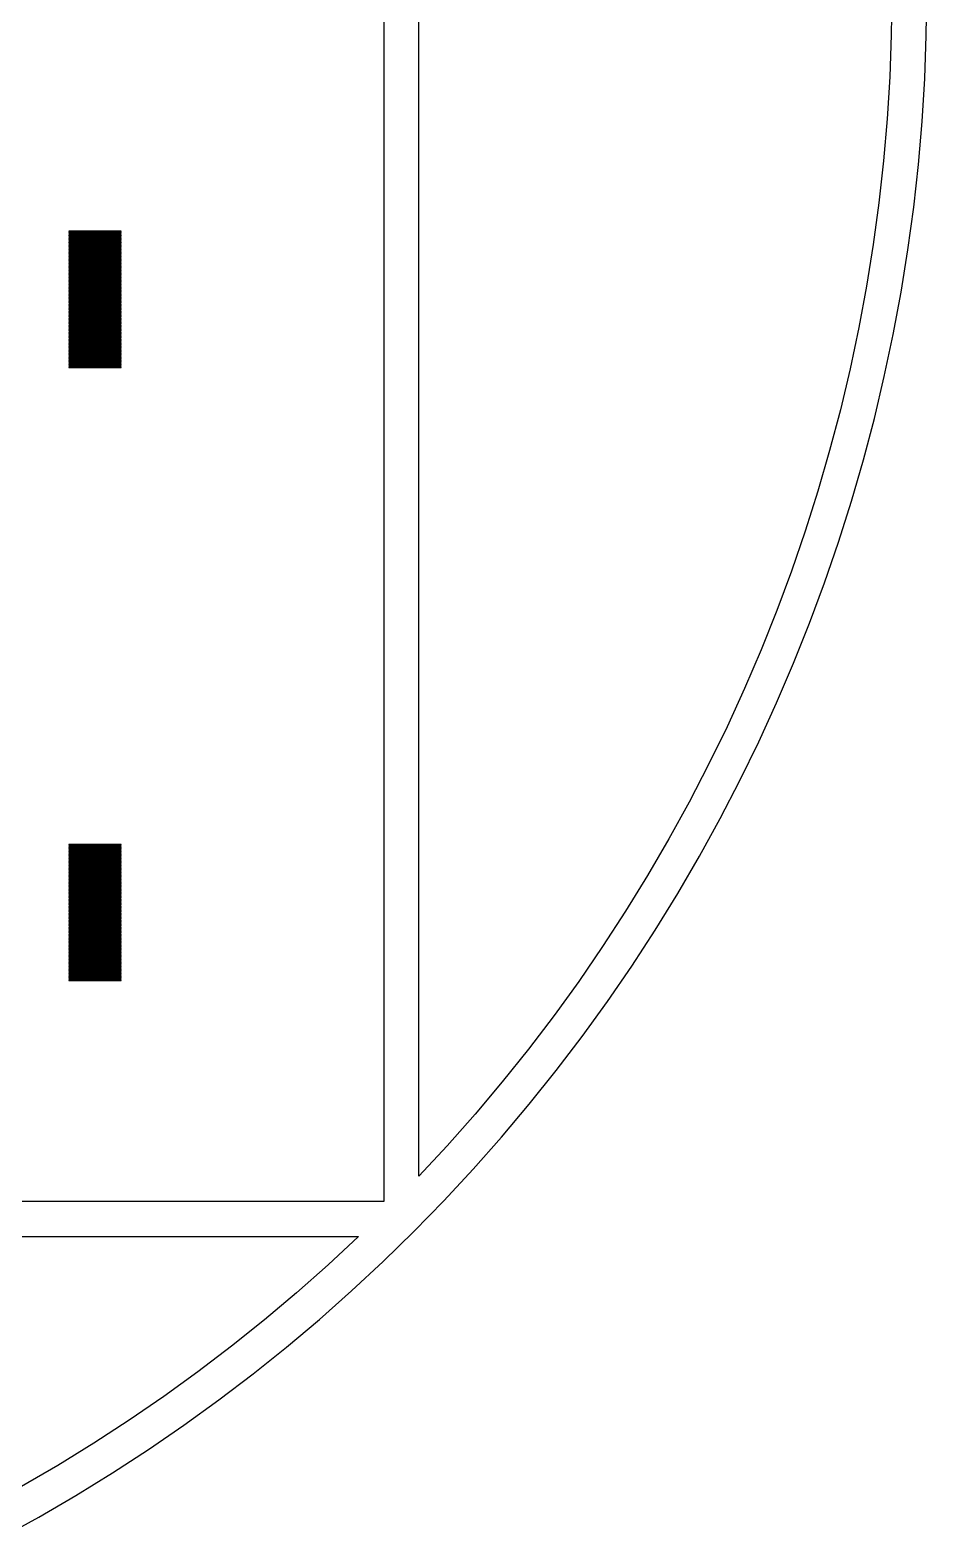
# Model space of a CAD drawing. Extents: x -18 to 82, y -18 to 82.
# Drawn here: x 56.65 to 82.25, y -11.85 to 31.18 of the extents above; entities that cross this region are included whole.
import ezdxf

# ---------------------------------------------------------------- set-up
doc = ezdxf.new("R2010")
doc.units = 0

msp = doc.modelspace()

# ---------------------------------------------------------------- linework, layer by layer
for p, q in [((66.75, 66.75), (66.75, -2.25)), ((67.75, -1.52467), (67.75, 66.0247)), ((81.25, 32.25), (81.2352, 31.0475)), ((82.2349, 31.0229), (82.25, 32.25)), ((81.2352, 31.0475), (81.191, 29.8457)), ((82.1898, 29.7966), (82.2349, 31.0229)), ((81.191, 29.8457), (81.1172, 28.6453)), ((82.1145, 28.5718), (82.1898, 29.7966)), ((81.1172, 28.6453), (81.0141, 27.4472)), ((82.0092, 27.3491), (82.1145, 28.5718)), ((81.0141, 27.4472), (80.8815, 26.2519)), ((81.874, 26.1295), (82.0092, 27.3491)), ((80.8815, 26.2519), (80.7197, 25.0602)), ((81.7088, 24.9135), (81.874, 26.1295)), ((59.25, 25.445), (57.75, 25.445)), ((57.75, 25.445), (57.75, 25.435)), ((57.75, 25.435), (59.25, 25.435)), ((59.25, 25.405), (57.75, 25.405)), ((57.75, 25.405), (57.75, 25.395)), ((57.75, 25.395), (59.25, 25.395)), ((59.25, 25.435), (59.25, 25.445)), ((59.25, 25.395), (59.25, 25.405)), ((59.25, 25.365), (57.75, 25.365)), ((57.75, 25.365), (57.75, 25.355)), ((57.75, 25.355), (59.25, 25.355)), ((59.25, 25.325), (57.75, 25.325)), ((57.75, 25.325), (57.75, 25.315)), ((57.75, 25.315), (59.25, 25.315)), ((59.25, 25.285), (57.75, 25.285)), ((57.75, 25.285), (57.75, 25.275)), ((57.75, 25.275), (59.25, 25.275)), ((59.25, 25.245), (57.75, 25.245)), ((57.75, 25.245), (57.75, 25.235)), ((57.75, 25.235), (59.25, 25.235)), ((59.25, 25.205), (57.75, 25.205)), ((57.75, 25.205), (57.75, 25.195)), ((57.75, 25.195), (59.25, 25.195)), ((59.25, 25.165), (57.75, 25.165)), ((57.75, 25.165), (57.75, 25.155)), ((57.75, 25.155), (59.25, 25.155)), ((59.25, 25.125), (57.75, 25.125)), ((57.75, 25.125), (57.75, 25.115)), ((57.75, 25.115), (59.25, 25.115)), ((59.25, 25.085), (57.75, 25.085)), ((57.75, 25.085), (57.75, 25.075)), ((57.75, 25.075), (59.25, 25.075)), ((59.25, 25.045), (57.75, 25.045)), ((57.75, 25.045), (57.75, 25.035)), ((57.75, 25.035), (59.25, 25.035)), ((59.25, 25.005), (57.75, 25.005)), ((57.75, 25.005), (57.75, 24.995)), ((57.75, 24.995), (59.25, 24.995)), ((59.25, 24.965), (57.75, 24.965)), ((57.75, 24.965), (57.75, 24.955)), ((59.25, 25.355), (59.25, 25.365)), ((59.25, 25.315), (59.25, 25.325)), ((59.25, 25.275), (59.25, 25.285)), ((59.25, 25.235), (59.25, 25.245)), ((59.25, 25.195), (59.25, 25.205)), ((59.25, 25.155), (59.25, 25.165)), ((59.25, 25.115), (59.25, 25.125)), ((59.25, 25.075), (59.25, 25.085)), ((59.25, 25.035), (59.25, 25.045)), ((59.25, 24.995), (59.25, 25.005)), ((59.25, 24.955), (59.25, 24.965)), ((80.7197, 25.0602), (80.5286, 23.8729)), ((57.75, 24.955), (59.25, 24.955)), ((59.25, 24.925), (57.75, 24.925)), ((57.75, 24.925), (57.75, 24.915)), ((57.75, 24.915), (59.25, 24.915)), ((59.25, 24.885), (57.75, 24.885)), ((57.75, 24.885), (57.75, 24.875)), ((57.75, 24.875), (59.25, 24.875)), ((59.25, 24.845), (57.75, 24.845)), ((57.75, 24.845), (57.75, 24.835)), ((57.75, 24.835), (59.25, 24.835)), ((59.25, 24.805), (57.75, 24.805)), ((57.75, 24.805), (57.75, 24.795)), ((57.75, 24.795), (59.25, 24.795)), ((59.25, 24.765), (57.75, 24.765)), ((57.75, 24.765), (57.75, 24.755)), ((57.75, 24.755), (59.25, 24.755)), ((59.25, 24.725), (57.75, 24.725)), ((57.75, 24.725), (57.75, 24.715)), ((57.75, 24.715), (59.25, 24.715)), ((59.25, 24.685), (57.75, 24.685)), ((57.75, 24.685), (57.75, 24.675)), ((57.75, 24.675), (59.25, 24.675)), ((59.25, 24.645), (57.75, 24.645)), ((57.75, 24.645), (57.75, 24.635)), ((57.75, 24.635), (59.25, 24.635)), ((59.25, 24.605), (57.75, 24.605)), ((57.75, 24.605), (57.75, 24.595)), ((57.75, 24.595), (59.25, 24.595)), ((59.25, 24.565), (57.75, 24.565)), ((57.75, 24.565), (57.75, 24.555)), ((57.75, 24.555), (59.25, 24.555)), ((59.25, 24.525), (57.75, 24.525)), ((57.75, 24.525), (57.75, 24.515)), ((59.25, 24.915), (59.25, 24.925)), ((59.25, 24.875), (59.25, 24.885)), ((59.25, 24.835), (59.25, 24.845)), ((59.25, 24.795), (59.25, 24.805)), ((59.25, 24.755), (59.25, 24.765)), ((59.25, 24.715), (59.25, 24.725)), ((59.25, 24.675), (59.25, 24.685)), ((59.25, 24.635), (59.25, 24.645)), ((59.25, 24.595), (59.25, 24.605)), ((59.25, 24.555), (59.25, 24.565)), ((59.25, 24.515), (59.25, 24.525)), ((81.5139, 23.7019), (81.7088, 24.9135)), ((57.75, 24.515), (59.25, 24.515)), ((59.25, 24.485), (57.75, 24.485)), ((57.75, 24.485), (57.75, 24.475)), ((57.75, 24.475), (59.25, 24.475)), ((59.25, 24.445), (57.75, 24.445)), ((57.75, 24.445), (57.75, 24.435)), ((57.75, 24.435), (59.25, 24.435)), ((59.25, 24.405), (57.75, 24.405)), ((57.75, 24.405), (57.75, 24.395)), ((57.75, 24.395), (59.25, 24.395)), ((59.25, 24.365), (57.75, 24.365)), ((57.75, 24.365), (57.75, 24.355)), ((57.75, 24.355), (59.25, 24.355)), ((59.25, 24.325), (57.75, 24.325)), ((57.75, 24.325), (57.75, 24.315)), ((57.75, 24.315), (59.25, 24.315)), ((59.25, 24.285), (57.75, 24.285)), ((57.75, 24.285), (57.75, 24.275)), ((57.75, 24.275), (59.25, 24.275)), ((59.25, 24.245), (57.75, 24.245)), ((57.75, 24.245), (57.75, 24.235)), ((57.75, 24.235), (59.25, 24.235)), ((59.25, 24.205), (57.75, 24.205)), ((57.75, 24.205), (57.75, 24.195)), ((57.75, 24.195), (59.25, 24.195)), ((59.25, 24.165), (57.75, 24.165)), ((57.75, 24.165), (57.75, 24.155)), ((57.75, 24.155), (59.25, 24.155)), ((59.25, 24.125), (57.75, 24.125)), ((57.75, 24.125), (57.75, 24.115)), ((57.75, 24.115), (59.25, 24.115)), ((59.25, 24.475), (59.25, 24.485)), ((59.25, 24.435), (59.25, 24.445)), ((59.25, 24.395), (59.25, 24.405)), ((59.25, 24.355), (59.25, 24.365)), ((59.25, 24.315), (59.25, 24.325)), ((59.25, 24.275), (59.25, 24.285)), ((59.25, 24.235), (59.25, 24.245)), ((59.25, 24.195), (59.25, 24.205)), ((59.25, 24.155), (59.25, 24.165)), ((59.25, 24.115), (59.25, 24.125)), ((59.25, 24.085), (57.75, 24.085)), ((57.75, 24.085), (57.75, 24.075)), ((57.75, 24.075), (59.25, 24.075)), ((59.25, 24.045), (57.75, 24.045)), ((57.75, 24.045), (57.75, 24.035)), ((57.75, 24.035), (59.25, 24.035)), ((59.25, 24.005), (57.75, 24.005)), ((57.75, 24.005), (57.75, 23.995)), ((57.75, 23.995), (59.25, 23.995)), ((59.25, 23.965), (57.75, 23.965)), ((57.75, 23.965), (57.75, 23.955)), ((57.75, 23.955), (59.25, 23.955)), ((59.25, 23.925), (57.75, 23.925)), ((57.75, 23.925), (57.75, 23.915)), ((57.75, 23.915), (59.25, 23.915)), ((59.25, 23.885), (57.75, 23.885)), ((57.75, 23.885), (57.75, 23.875)), ((57.75, 23.875), (59.25, 23.875)), ((59.25, 23.845), (57.75, 23.845)), ((57.75, 23.845), (57.75, 23.835)), ((57.75, 23.835), (59.25, 23.835)), ((59.25, 23.805), (57.75, 23.805)), ((57.75, 23.805), (57.75, 23.795)), ((57.75, 23.795), (59.25, 23.795)), ((59.25, 23.765), (57.75, 23.765)), ((57.75, 23.765), (57.75, 23.755)), ((57.75, 23.755), (59.25, 23.755)), ((59.25, 23.725), (57.75, 23.725)), ((57.75, 23.725), (57.75, 23.715)), ((57.75, 23.715), (59.25, 23.715)), ((59.25, 23.685), (57.75, 23.685)), ((57.75, 23.685), (57.75, 23.675)), ((57.75, 23.675), (59.25, 23.675)), ((59.25, 24.075), (59.25, 24.085)), ((59.25, 24.035), (59.25, 24.045)), ((59.25, 23.995), (59.25, 24.005)), ((59.25, 23.955), (59.25, 23.965)), ((59.25, 23.915), (59.25, 23.925)), ((59.25, 23.875), (59.25, 23.885)), ((59.25, 23.835), (59.25, 23.845)), ((59.25, 23.795), (59.25, 23.805)), ((59.25, 23.755), (59.25, 23.765)), ((59.25, 23.715), (59.25, 23.725)), ((59.25, 23.675), (59.25, 23.685)), ((80.5286, 23.8729), (80.3085, 22.6906)), ((81.2893, 22.4955), (81.5139, 23.7019)), ((59.25, 23.645), (57.75, 23.645)), ((57.75, 23.645), (57.75, 23.635)), ((57.75, 23.635), (59.25, 23.635)), ((59.25, 23.605), (57.75, 23.605)), ((57.75, 23.605), (57.75, 23.595)), ((57.75, 23.595), (59.25, 23.595)), ((59.25, 23.565), (57.75, 23.565)), ((57.75, 23.565), (57.75, 23.555)), ((57.75, 23.555), (59.25, 23.555)), ((59.25, 23.525), (57.75, 23.525)), ((57.75, 23.525), (57.75, 23.515)), ((57.75, 23.515), (59.25, 23.515)), ((59.25, 23.485), (57.75, 23.485)), ((57.75, 23.485), (57.75, 23.475)), ((57.75, 23.475), (59.25, 23.475)), ((59.25, 23.445), (57.75, 23.445)), ((57.75, 23.445), (57.75, 23.435)), ((57.75, 23.435), (59.25, 23.435)), ((59.25, 23.405), (57.75, 23.405)), ((57.75, 23.405), (57.75, 23.395)), ((57.75, 23.395), (59.25, 23.395)), ((59.25, 23.365), (57.75, 23.365)), ((57.75, 23.365), (57.75, 23.355)), ((57.75, 23.355), (59.25, 23.355)), ((59.25, 23.325), (57.75, 23.325)), ((57.75, 23.325), (57.75, 23.315)), ((57.75, 23.315), (59.25, 23.315)), ((59.25, 23.285), (57.75, 23.285)), ((57.75, 23.285), (57.75, 23.275)), ((57.75, 23.275), (59.25, 23.275)), ((59.25, 23.245), (57.75, 23.245)), ((57.75, 23.245), (57.75, 23.235)), ((57.75, 23.235), (59.25, 23.235)), ((59.25, 23.635), (59.25, 23.645)), ((59.25, 23.595), (59.25, 23.605)), ((59.25, 23.555), (59.25, 23.565)), ((59.25, 23.515), (59.25, 23.525)), ((59.25, 23.475), (59.25, 23.485)), ((59.25, 23.435), (59.25, 23.445)), ((59.25, 23.395), (59.25, 23.405)), ((59.25, 23.355), (59.25, 23.365)), ((59.25, 23.315), (59.25, 23.325)), ((59.25, 23.275), (59.25, 23.285)), ((59.25, 23.235), (59.25, 23.245)), ((59.25, 23.205), (57.75, 23.205)), ((57.75, 23.205), (57.75, 23.195)), ((57.75, 23.195), (59.25, 23.195)), ((59.25, 23.165), (57.75, 23.165)), ((57.75, 23.165), (57.75, 23.155)), ((57.75, 23.155), (59.25, 23.155)), ((59.25, 23.125), (57.75, 23.125)), ((57.75, 23.125), (57.75, 23.115)), ((57.75, 23.115), (59.25, 23.115)), ((59.25, 23.085), (57.75, 23.085)), ((57.75, 23.085), (57.75, 23.075)), ((57.75, 23.075), (59.25, 23.075)), ((59.25, 23.045), (57.75, 23.045)), ((57.75, 23.045), (57.75, 23.035)), ((57.75, 23.035), (59.25, 23.035)), ((59.25, 23.005), (57.75, 23.005)), ((57.75, 23.005), (57.75, 22.995)), ((57.75, 22.995), (59.25, 22.995)), ((59.25, 22.965), (57.75, 22.965)), ((57.75, 22.965), (57.75, 22.955)), ((57.75, 22.955), (59.25, 22.955)), ((59.25, 22.925), (57.75, 22.925)), ((57.75, 22.925), (57.75, 22.915)), ((57.75, 22.915), (59.25, 22.915)), ((59.25, 22.885), (57.75, 22.885)), ((57.75, 22.885), (57.75, 22.875)), ((57.75, 22.875), (59.25, 22.875)), ((59.25, 22.845), (57.75, 22.845)), ((57.75, 22.845), (57.75, 22.835)), ((57.75, 22.835), (59.25, 22.835)), ((59.25, 22.805), (57.75, 22.805)), ((57.75, 22.805), (57.75, 22.795)), ((59.25, 23.195), (59.25, 23.205)), ((59.25, 23.155), (59.25, 23.165)), ((59.25, 23.115), (59.25, 23.125)), ((59.25, 23.075), (59.25, 23.085)), ((59.25, 23.035), (59.25, 23.045)), ((59.25, 22.995), (59.25, 23.005)), ((59.25, 22.955), (59.25, 22.965)), ((59.25, 22.915), (59.25, 22.925)), ((59.25, 22.875), (59.25, 22.885)), ((59.25, 22.835), (59.25, 22.845)), ((59.25, 22.795), (59.25, 22.805)), ((57.75, 22.795), (59.25, 22.795)), ((59.25, 22.765), (57.75, 22.765)), ((57.75, 22.765), (57.75, 22.755)), ((57.75, 22.755), (59.25, 22.755)), ((59.25, 22.725), (57.75, 22.725)), ((57.75, 22.725), (57.75, 22.715)), ((57.75, 22.715), (59.25, 22.715)), ((59.25, 22.685), (57.75, 22.685)), ((57.75, 22.685), (57.75, 22.675)), ((57.75, 22.675), (59.25, 22.675)), ((59.25, 22.645), (57.75, 22.645)), ((57.75, 22.645), (57.75, 22.635)), ((57.75, 22.635), (59.25, 22.635)), ((59.25, 22.605), (57.75, 22.605)), ((57.75, 22.605), (57.75, 22.595)), ((57.75, 22.595), (59.25, 22.595)), ((59.25, 22.565), (57.75, 22.565)), ((57.75, 22.565), (57.75, 22.555)), ((57.75, 22.555), (59.25, 22.555)), ((59.25, 22.525), (57.75, 22.525)), ((57.75, 22.525), (57.75, 22.515)), ((57.75, 22.515), (59.25, 22.515)), ((59.25, 22.485), (57.75, 22.485)), ((57.75, 22.485), (57.75, 22.475)), ((57.75, 22.475), (59.25, 22.475)), ((59.25, 22.445), (57.75, 22.445)), ((57.75, 22.445), (57.75, 22.435)), ((57.75, 22.435), (59.25, 22.435)), ((59.25, 22.405), (57.75, 22.405)), ((57.75, 22.405), (57.75, 22.395)), ((57.75, 22.395), (59.25, 22.395)), ((59.25, 22.755), (59.25, 22.765)), ((59.25, 22.715), (59.25, 22.725)), ((59.25, 22.675), (59.25, 22.685)), ((59.25, 22.635), (59.25, 22.645)), ((59.25, 22.595), (59.25, 22.605)), ((59.25, 22.555), (59.25, 22.565)), ((59.25, 22.515), (59.25, 22.525)), ((59.25, 22.475), (59.25, 22.485)), ((59.25, 22.435), (59.25, 22.445)), ((59.25, 22.395), (59.25, 22.405)), ((80.3085, 22.6906), (80.0594, 21.514)), ((81.0351, 21.2949), (81.2893, 22.4955)), ((59.25, 22.365), (57.75, 22.365)), ((57.75, 22.365), (57.75, 22.355)), ((57.75, 22.355), (59.25, 22.355)), ((59.25, 22.325), (57.75, 22.325)), ((57.75, 22.325), (57.75, 22.315)), ((57.75, 22.315), (59.25, 22.315)), ((59.25, 22.285), (57.75, 22.285)), ((57.75, 22.285), (57.75, 22.275)), ((57.75, 22.275), (59.25, 22.275)), ((59.25, 22.245), (57.75, 22.245)), ((57.75, 22.245), (57.75, 22.235)), ((57.75, 22.235), (59.25, 22.235)), ((59.25, 22.205), (57.75, 22.205)), ((57.75, 22.205), (57.75, 22.195)), ((57.75, 22.195), (59.25, 22.195)), ((59.25, 22.165), (57.75, 22.165)), ((57.75, 22.165), (57.75, 22.155)), ((57.75, 22.155), (59.25, 22.155)), ((59.25, 22.125), (57.75, 22.125)), ((57.75, 22.125), (57.75, 22.115)), ((57.75, 22.115), (59.25, 22.115)), ((59.25, 22.085), (57.75, 22.085)), ((57.75, 22.085), (57.75, 22.075)), ((57.75, 22.075), (59.25, 22.075)), ((59.25, 22.045), (57.75, 22.045)), ((57.75, 22.045), (57.75, 22.035)), ((57.75, 22.035), (59.25, 22.035)), ((59.25, 22.005), (57.75, 22.005)), ((57.75, 22.005), (57.75, 21.995)), ((57.75, 21.995), (59.25, 21.995)), ((59.25, 21.965), (57.75, 21.965)), ((57.75, 21.965), (57.75, 21.955)), ((57.75, 21.955), (59.25, 21.955)), ((59.25, 22.355), (59.25, 22.365)), ((59.25, 22.315), (59.25, 22.325)), ((59.25, 22.275), (59.25, 22.285)), ((59.25, 22.235), (59.25, 22.245)), ((59.25, 22.195), (59.25, 22.205)), ((59.25, 22.155), (59.25, 22.165)), ((59.25, 22.115), (59.25, 22.125)), ((59.25, 22.075), (59.25, 22.085)), ((59.25, 22.035), (59.25, 22.045)), ((59.25, 21.995), (59.25, 22.005)), ((59.25, 21.955), (59.25, 21.965)), ((59.25, 21.925), (57.75, 21.925)), ((57.75, 21.925), (57.75, 21.915)), ((57.75, 21.915), (59.25, 21.915)), ((59.25, 21.885), (57.75, 21.885)), ((57.75, 21.885), (57.75, 21.875)), ((57.75, 21.875), (59.25, 21.875)), ((59.25, 21.845), (57.75, 21.845)), ((57.75, 21.845), (57.75, 21.835)), ((57.75, 21.835), (59.25, 21.835)), ((59.25, 21.805), (57.75, 21.805)), ((57.75, 21.805), (57.75, 21.795)), ((57.75, 21.795), (59.25, 21.795)), ((59.25, 21.765), (57.75, 21.765)), ((57.75, 21.765), (57.75, 21.755)), ((57.75, 21.755), (59.25, 21.755)), ((59.25, 21.725), (57.75, 21.725)), ((57.75, 21.725), (57.75, 21.715)), ((57.75, 21.715), (59.25, 21.715)), ((59.25, 21.685), (57.75, 21.685)), ((57.75, 21.685), (57.75, 21.675)), ((57.75, 21.675), (59.25, 21.675)), ((59.25, 21.645), (57.75, 21.645)), ((57.75, 21.645), (57.75, 21.635)), ((57.75, 21.635), (59.25, 21.635)), ((59.25, 21.605), (57.75, 21.605)), ((57.75, 21.605), (57.75, 21.595)), ((57.75, 21.595), (59.25, 21.595)), ((59.25, 21.565), (57.75, 21.565)), ((57.75, 21.565), (57.75, 21.555)), ((57.75, 21.555), (59.25, 21.555)), ((59.25, 21.915), (59.25, 21.925)), ((59.25, 21.875), (59.25, 21.885)), ((59.25, 21.835), (59.25, 21.845)), ((59.25, 21.795), (59.25, 21.805)), ((59.25, 21.755), (59.25, 21.765)), ((59.25, 21.715), (59.25, 21.725)), ((59.25, 21.675), (59.25, 21.685)), ((59.25, 21.635), (59.25, 21.645)), ((59.25, 21.595), (59.25, 21.605)), ((59.25, 21.555), (59.25, 21.565)), ((80.0594, 21.514), (79.7815, 20.344)), ((80.7516, 20.101), (81.0351, 21.2949)), ((79.7815, 20.344), (79.475, 19.1811)), ((80.4388, 18.9144), (80.7516, 20.101)), ((79.475, 19.1811), (79.1401, 18.026)), ((80.097, 17.7358), (80.4388, 18.9144)), ((79.1401, 18.026), (78.7769, 16.8796)), ((79.7264, 16.5659), (80.097, 17.7358)), ((78.7769, 16.8796), (78.3857, 15.7424)), ((79.3272, 15.4055), (79.7264, 16.5659)), ((78.3857, 15.7424), (77.9666, 14.6151)), ((78.8996, 14.2552), (79.3272, 15.4055)), ((77.9666, 14.6151), (77.5201, 13.4985)), ((78.444, 13.1158), (78.8996, 14.2552)), ((77.5201, 13.4985), (77.0463, 12.3932)), ((77.9605, 11.9879), (78.444, 13.1158)), ((77.0463, 12.3932), (76.5455, 11.2998)), ((77.4495, 10.8722), (77.9605, 11.9879)), ((76.5455, 11.2998), (76.018, 10.219)), ((76.9112, 9.76942), (77.4495, 10.8722)), ((76.018, 10.219), (75.4641, 9.15155)), ((76.3461, 8.68016), (76.9112, 9.76942)), ((75.4641, 9.15155), (74.8843, 8.09798)), ((75.7543, 7.60509), (76.3461, 8.68016)), ((59.25, 7.94499), (57.75, 7.94499)), ((57.75, 7.94499), (57.75, 7.935)), ((57.75, 7.935), (59.25, 7.935)), ((59.25, 7.905), (57.75, 7.905)), ((57.75, 7.905), (57.75, 7.89499)), ((57.75, 7.89499), (59.25, 7.89499)), ((59.25, 7.86499), (57.75, 7.86499)), ((57.75, 7.86499), (57.75, 7.855)), ((57.75, 7.855), (59.25, 7.855)), ((59.25, 7.825), (57.75, 7.825)), ((57.75, 7.825), (57.75, 7.81499)), ((57.75, 7.81499), (59.25, 7.81499)), ((59.25, 7.78499), (57.75, 7.78499)), ((57.75, 7.78499), (57.75, 7.77499)), ((57.75, 7.77499), (59.25, 7.77499)), ((59.25, 7.745), (57.75, 7.745)), ((57.75, 7.745), (57.75, 7.73499)), ((59.25, 7.935), (59.25, 7.94499)), ((59.25, 7.89499), (59.25, 7.905)), ((59.25, 7.855), (59.25, 7.86499)), ((59.25, 7.81499), (59.25, 7.825)), ((59.25, 7.77499), (59.25, 7.78499)), ((59.25, 7.73499), (59.25, 7.745)), ((74.8843, 8.09798), (74.2787, 7.05896)), ((57.75, 7.73499), (59.25, 7.73499)), ((59.25, 7.70499), (57.75, 7.70499)), ((57.75, 7.70499), (57.75, 7.69499)), ((57.75, 7.69499), (59.25, 7.69499)), ((59.25, 7.66499), (57.75, 7.66499)), ((57.75, 7.66499), (57.75, 7.655)), ((57.75, 7.655), (59.25, 7.655)), ((59.25, 7.625), (57.75, 7.625)), ((57.75, 7.625), (57.75, 7.61499)), ((57.75, 7.61499), (59.25, 7.61499)), ((59.25, 7.58499), (57.75, 7.58499)), ((57.75, 7.58499), (57.75, 7.575)), ((57.75, 7.575), (59.25, 7.575)), ((59.25, 7.545), (57.75, 7.545)), ((57.75, 7.545), (57.75, 7.53499)), ((57.75, 7.53499), (59.25, 7.53499)), ((59.25, 7.50499), (57.75, 7.50499)), ((57.75, 7.50499), (57.75, 7.495)), ((57.75, 7.495), (59.25, 7.495)), ((59.25, 7.465), (57.75, 7.465)), ((57.75, 7.465), (57.75, 7.45499)), ((57.75, 7.45499), (59.25, 7.45499)), ((59.25, 7.42499), (57.75, 7.42499)), ((57.75, 7.42499), (57.75, 7.41499)), ((57.75, 7.41499), (59.25, 7.41499)), ((59.25, 7.38499), (57.75, 7.38499)), ((57.75, 7.38499), (57.75, 7.375)), ((57.75, 7.375), (59.25, 7.375)), ((59.25, 7.34499), (57.75, 7.34499)), ((57.75, 7.34499), (57.75, 7.33499)), ((57.75, 7.33499), (59.25, 7.33499)), ((59.25, 7.69499), (59.25, 7.70499)), ((59.25, 7.655), (59.25, 7.66499)), ((59.25, 7.61499), (59.25, 7.625)), ((59.25, 7.575), (59.25, 7.58499)), ((59.25, 7.53499), (59.25, 7.545)), ((59.25, 7.495), (59.25, 7.50499)), ((59.25, 7.45499), (59.25, 7.465)), ((59.25, 7.41499), (59.25, 7.42499)), ((59.25, 7.375), (59.25, 7.38499)), ((59.25, 7.33499), (59.25, 7.34499)), ((75.1364, 6.54486), (75.7543, 7.60509)), ((59.25, 7.30499), (57.75, 7.30499)), ((57.75, 7.30499), (57.75, 7.295)), ((57.75, 7.295), (59.25, 7.295)), ((59.25, 7.265), (57.75, 7.265)), ((57.75, 7.265), (57.75, 7.25499)), ((57.75, 7.25499), (59.25, 7.25499)), ((59.25, 7.22499), (57.75, 7.22499)), ((57.75, 7.22499), (57.75, 7.215)), ((57.75, 7.215), (59.25, 7.215)), ((59.25, 7.185), (57.75, 7.185)), ((57.75, 7.185), (57.75, 7.17499)), ((57.75, 7.17499), (59.25, 7.17499)), ((59.25, 7.14499), (57.75, 7.14499)), ((57.75, 7.14499), (57.75, 7.13499)), ((57.75, 7.13499), (59.25, 7.13499)), ((59.25, 7.105), (57.75, 7.105)), ((57.75, 7.105), (57.75, 7.09499)), ((57.75, 7.09499), (59.25, 7.09499)), ((59.25, 7.06499), (57.75, 7.06499)), ((57.75, 7.06499), (57.75, 7.05499)), ((57.75, 7.05499), (59.25, 7.05499)), ((59.25, 7.02499), (57.75, 7.02499)), ((57.75, 7.02499), (57.75, 7.015)), ((57.75, 7.015), (59.25, 7.015)), ((59.25, 6.98499), (57.75, 6.98499)), ((57.75, 6.98499), (57.75, 6.97499)), ((57.75, 6.97499), (59.25, 6.97499)), ((59.25, 6.94499), (57.75, 6.94499)), ((57.75, 6.94499), (57.75, 6.935)), ((57.75, 6.935), (59.25, 6.935)), ((59.25, 6.905), (57.75, 6.905)), ((57.75, 6.905), (57.75, 6.89499)), ((57.75, 6.89499), (59.25, 6.89499)), ((59.25, 7.295), (59.25, 7.30499)), ((59.25, 7.25499), (59.25, 7.265)), ((59.25, 7.215), (59.25, 7.22499)), ((59.25, 7.17499), (59.25, 7.185)), ((59.25, 7.13499), (59.25, 7.14499)), ((59.25, 7.09499), (59.25, 7.105)), ((59.25, 7.05499), (59.25, 7.06499)), ((59.25, 7.015), (59.25, 7.02499)), ((59.25, 6.97499), (59.25, 6.98499)), ((59.25, 6.935), (59.25, 6.94499)), ((59.25, 6.89499), (59.25, 6.905)), ((74.2787, 7.05896), (73.6478, 6.03511)), ((59.25, 6.86499), (57.75, 6.86499)), ((57.75, 6.86499), (57.75, 6.855)), ((57.75, 6.855), (59.25, 6.855)), ((59.25, 6.825), (57.75, 6.825)), ((57.75, 6.825), (57.75, 6.81499)), ((57.75, 6.81499), (59.25, 6.81499)), ((59.25, 6.78499), (57.75, 6.78499)), ((57.75, 6.78499), (57.75, 6.77499)), ((57.75, 6.77499), (59.25, 6.77499)), ((59.25, 6.745), (57.75, 6.745)), ((57.75, 6.745), (57.75, 6.73499)), ((57.75, 6.73499), (59.25, 6.73499)), ((59.25, 6.70499), (57.75, 6.70499)), ((57.75, 6.70499), (57.75, 6.69499)), ((57.75, 6.69499), (59.25, 6.69499)), ((59.25, 6.66499), (57.75, 6.66499)), ((57.75, 6.66499), (57.75, 6.655)), ((57.75, 6.655), (59.25, 6.655)), ((59.25, 6.625), (57.75, 6.625)), ((57.75, 6.625), (57.75, 6.61499)), ((57.75, 6.61499), (59.25, 6.61499)), ((59.25, 6.58499), (57.75, 6.58499)), ((57.75, 6.58499), (57.75, 6.575)), ((57.75, 6.575), (59.25, 6.575)), ((59.25, 6.545), (57.75, 6.545)), ((57.75, 6.545), (57.75, 6.53499)), ((57.75, 6.53499), (59.25, 6.53499)), ((59.25, 6.50499), (57.75, 6.50499)), ((57.75, 6.50499), (57.75, 6.495)), ((57.75, 6.495), (59.25, 6.495)), ((59.25, 6.465), (57.75, 6.465)), ((57.75, 6.465), (57.75, 6.45499)), ((57.75, 6.45499), (59.25, 6.45499)), ((59.25, 6.855), (59.25, 6.86499)), ((59.25, 6.81499), (59.25, 6.825)), ((59.25, 6.77499), (59.25, 6.78499)), ((59.25, 6.73499), (59.25, 6.745)), ((59.25, 6.69499), (59.25, 6.70499)), ((59.25, 6.655), (59.25, 6.66499)), ((59.25, 6.61499), (59.25, 6.625)), ((59.25, 6.575), (59.25, 6.58499)), ((59.25, 6.53499), (59.25, 6.545)), ((59.25, 6.495), (59.25, 6.50499)), ((59.25, 6.45499), (59.25, 6.465)), ((74.4927, 5.50011), (75.1364, 6.54486)), ((59.25, 6.42499), (57.75, 6.42499)), ((57.75, 6.42499), (57.75, 6.41499)), ((57.75, 6.41499), (59.25, 6.41499)), ((59.25, 6.38499), (57.75, 6.38499)), ((57.75, 6.38499), (57.75, 6.375)), ((57.75, 6.375), (59.25, 6.375)), ((59.25, 6.34499), (57.75, 6.34499)), ((57.75, 6.34499), (57.75, 6.33499)), ((57.75, 6.33499), (59.25, 6.33499)), ((59.25, 6.30499), (57.75, 6.30499)), ((57.75, 6.30499), (57.75, 6.295)), ((57.75, 6.295), (59.25, 6.295)), ((59.25, 6.265), (57.75, 6.265)), ((57.75, 6.265), (57.75, 6.25499)), ((57.75, 6.25499), (59.25, 6.25499)), ((59.25, 6.22499), (57.75, 6.22499)), ((57.75, 6.22499), (57.75, 6.215)), ((57.75, 6.215), (59.25, 6.215)), ((59.25, 6.185), (57.75, 6.185)), ((57.75, 6.185), (57.75, 6.17499)), ((57.75, 6.17499), (59.25, 6.17499)), ((59.25, 6.14499), (57.75, 6.14499)), ((57.75, 6.14499), (57.75, 6.13499)), ((57.75, 6.13499), (59.25, 6.13499)), ((59.25, 6.105), (57.75, 6.105)), ((57.75, 6.105), (57.75, 6.09499)), ((57.75, 6.09499), (59.25, 6.09499)), ((59.25, 6.06499), (57.75, 6.06499)), ((57.75, 6.06499), (57.75, 6.05499)), ((57.75, 6.05499), (59.25, 6.05499)), ((59.25, 6.02499), (57.75, 6.02499)), ((57.75, 6.02499), (57.75, 6.015)), ((59.25, 6.41499), (59.25, 6.42499)), ((59.25, 6.375), (59.25, 6.38499)), ((59.25, 6.33499), (59.25, 6.34499)), ((59.25, 6.295), (59.25, 6.30499)), ((59.25, 6.25499), (59.25, 6.265)), ((59.25, 6.215), (59.25, 6.22499)), ((59.25, 6.17499), (59.25, 6.185)), ((59.25, 6.13499), (59.25, 6.14499)), ((59.25, 6.09499), (59.25, 6.105)), ((59.25, 6.05499), (59.25, 6.06499)), ((59.25, 6.015), (59.25, 6.02499)), ((73.6478, 6.03511), (72.992, 5.02705)), ((57.75, 6.015), (59.25, 6.015)), ((59.25, 5.985), (57.75, 5.985)), ((57.75, 5.985), (57.75, 5.97501)), ((57.75, 5.97501), (59.25, 5.97501)), ((59.25, 5.94501), (57.75, 5.94501)), ((57.75, 5.94501), (57.75, 5.93501)), ((57.75, 5.93501), (59.25, 5.93501)), ((59.25, 5.90501), (57.75, 5.90501)), ((57.75, 5.90501), (57.75, 5.895)), ((57.75, 5.895), (59.25, 5.895)), ((59.25, 5.86501), (57.75, 5.86501)), ((57.75, 5.86501), (57.75, 5.85501)), ((57.75, 5.85501), (59.25, 5.85501)), ((59.25, 5.82501), (57.75, 5.82501)), ((57.75, 5.82501), (57.75, 5.815)), ((57.75, 5.815), (59.25, 5.815)), ((59.25, 5.785), (57.75, 5.785)), ((57.75, 5.785), (57.75, 5.77501)), ((57.75, 5.77501), (59.25, 5.77501)), ((59.25, 5.74501), (57.75, 5.74501)), ((57.75, 5.74501), (57.75, 5.735)), ((57.75, 5.735), (59.25, 5.735)), ((59.25, 5.705), (57.75, 5.705)), ((57.75, 5.705), (57.75, 5.69501)), ((57.75, 5.69501), (59.25, 5.69501)), ((59.25, 5.66501), (57.75, 5.66501)), ((57.75, 5.66501), (57.75, 5.65501)), ((57.75, 5.65501), (59.25, 5.65501)), ((59.25, 5.625), (57.75, 5.625)), ((57.75, 5.625), (57.75, 5.61501)), ((57.75, 5.61501), (59.25, 5.61501)), ((59.25, 5.97501), (59.25, 5.985)), ((59.25, 5.93501), (59.25, 5.94501)), ((59.25, 5.895), (59.25, 5.90501)), ((59.25, 5.85501), (59.25, 5.86501)), ((59.25, 5.815), (59.25, 5.82501)), ((59.25, 5.77501), (59.25, 5.785)), ((59.25, 5.735), (59.25, 5.74501)), ((59.25, 5.69501), (59.25, 5.705)), ((59.25, 5.65501), (59.25, 5.66501)), ((59.25, 5.61501), (59.25, 5.625)), ((59.25, 5.58501), (57.75, 5.58501)), ((57.75, 5.58501), (57.75, 5.57501)), ((57.75, 5.57501), (59.25, 5.57501)), ((59.25, 5.54501), (57.75, 5.54501)), ((57.75, 5.54501), (57.75, 5.535)), ((57.75, 5.535), (59.25, 5.535)), ((59.25, 5.505), (57.75, 5.505)), ((57.75, 5.505), (57.75, 5.49501)), ((57.75, 5.49501), (59.25, 5.49501)), ((59.25, 5.46501), (57.75, 5.46501)), ((57.75, 5.46501), (57.75, 5.455)), ((57.75, 5.455), (59.25, 5.455)), ((59.25, 5.425), (57.75, 5.425)), ((57.75, 5.425), (57.75, 5.41501)), ((57.75, 5.41501), (59.25, 5.41501)), ((59.25, 5.38501), (57.75, 5.38501)), ((57.75, 5.38501), (57.75, 5.375)), ((57.75, 5.375), (59.25, 5.375)), ((59.25, 5.345), (57.75, 5.345)), ((57.75, 5.345), (57.75, 5.33501)), ((57.75, 5.33501), (59.25, 5.33501)), ((59.25, 5.30501), (57.75, 5.30501)), ((57.75, 5.30501), (57.75, 5.29501)), ((57.75, 5.29501), (59.25, 5.29501)), ((59.25, 5.26501), (57.75, 5.26501)), ((57.75, 5.26501), (57.75, 5.255)), ((57.75, 5.255), (59.25, 5.255)), ((59.25, 5.22501), (57.75, 5.22501)), ((57.75, 5.22501), (57.75, 5.21501)), ((57.75, 5.21501), (59.25, 5.21501)), ((59.25, 5.18501), (57.75, 5.18501)), ((57.75, 5.18501), (57.75, 5.175)), ((57.75, 5.175), (59.25, 5.175)), ((59.25, 5.57501), (59.25, 5.58501)), ((59.25, 5.535), (59.25, 5.54501)), ((59.25, 5.49501), (59.25, 5.505)), ((59.25, 5.455), (59.25, 5.46501)), ((59.25, 5.41501), (59.25, 5.425)), ((59.25, 5.375), (59.25, 5.38501)), ((59.25, 5.33501), (59.25, 5.345)), ((59.25, 5.29501), (59.25, 5.30501)), ((59.25, 5.255), (59.25, 5.26501)), ((59.25, 5.21501), (59.25, 5.22501)), ((59.25, 5.175), (59.25, 5.18501)), ((73.8235, 4.47148), (74.4927, 5.50011)), ((59.25, 5.145), (57.75, 5.145)), ((57.75, 5.145), (57.75, 5.13501)), ((57.75, 5.13501), (59.25, 5.13501)), ((59.25, 5.10501), (57.75, 5.10501)), ((57.75, 5.10501), (57.75, 5.095)), ((57.75, 5.095), (59.25, 5.095)), ((59.25, 5.065), (57.75, 5.065)), ((57.75, 5.065), (57.75, 5.05501)), ((57.75, 5.05501), (59.25, 5.05501)), ((59.25, 5.02501), (57.75, 5.02501)), ((57.75, 5.02501), (57.75, 5.01501)), ((57.75, 5.01501), (59.25, 5.01501)), ((59.25, 4.985), (57.75, 4.985)), ((57.75, 4.985), (57.75, 4.97501)), ((57.75, 4.97501), (59.25, 4.97501)), ((59.25, 4.94501), (57.75, 4.94501)), ((57.75, 4.94501), (57.75, 4.93501)), ((57.75, 4.93501), (59.25, 4.93501)), ((59.25, 4.90501), (57.75, 4.90501)), ((57.75, 4.90501), (57.75, 4.895)), ((57.75, 4.895), (59.25, 4.895)), ((59.25, 4.86501), (57.75, 4.86501)), ((57.75, 4.86501), (57.75, 4.85501)), ((57.75, 4.85501), (59.25, 4.85501)), ((59.25, 4.82501), (57.75, 4.82501)), ((57.75, 4.82501), (57.75, 4.815)), ((57.75, 4.815), (59.25, 4.815)), ((59.25, 4.785), (57.75, 4.785)), ((57.75, 4.785), (57.75, 4.77501)), ((57.75, 4.77501), (59.25, 4.77501)), ((59.25, 4.74501), (57.75, 4.74501)), ((57.75, 4.74501), (57.75, 4.735)), ((57.75, 4.735), (59.25, 4.735)), ((59.25, 5.13501), (59.25, 5.145)), ((59.25, 5.095), (59.25, 5.10501)), ((59.25, 5.05501), (59.25, 5.065)), ((59.25, 5.01501), (59.25, 5.02501)), ((59.25, 4.97501), (59.25, 4.985)), ((59.25, 4.93501), (59.25, 4.94501)), ((59.25, 4.895), (59.25, 4.90501)), ((59.25, 4.85501), (59.25, 4.86501)), ((59.25, 4.815), (59.25, 4.82501)), ((59.25, 4.77501), (59.25, 4.785)), ((59.25, 4.735), (59.25, 4.74501)), ((72.992, 5.02705), (72.3116, 4.03539)), ((59.25, 4.705), (57.75, 4.705)), ((57.75, 4.705), (57.75, 4.69501)), ((57.75, 4.69501), (59.25, 4.69501)), ((59.25, 4.66501), (57.75, 4.66501)), ((57.75, 4.66501), (57.75, 4.65501)), ((57.75, 4.65501), (59.25, 4.65501)), ((59.25, 4.625), (57.75, 4.625)), ((57.75, 4.625), (57.75, 4.61501)), ((57.75, 4.61501), (59.25, 4.61501)), ((59.25, 4.58501), (57.75, 4.58501)), ((57.75, 4.58501), (57.75, 4.57501)), ((57.75, 4.57501), (59.25, 4.57501)), ((59.25, 4.54501), (57.75, 4.54501)), ((57.75, 4.54501), (57.75, 4.535)), ((57.75, 4.535), (59.25, 4.535)), ((59.25, 4.505), (57.75, 4.505)), ((57.75, 4.505), (57.75, 4.49501)), ((57.75, 4.49501), (59.25, 4.49501)), ((59.25, 4.46501), (57.75, 4.46501)), ((57.75, 4.46501), (57.75, 4.455)), ((57.75, 4.455), (59.25, 4.455)), ((59.25, 4.425), (57.75, 4.425)), ((57.75, 4.425), (57.75, 4.41501)), ((57.75, 4.41501), (59.25, 4.41501)), ((59.25, 4.38501), (57.75, 4.38501)), ((57.75, 4.38501), (57.75, 4.375)), ((57.75, 4.375), (59.25, 4.375)), ((59.25, 4.345), (57.75, 4.345)), ((57.75, 4.345), (57.75, 4.33501)), ((57.75, 4.33501), (59.25, 4.33501)), ((59.25, 4.30501), (57.75, 4.30501)), ((57.75, 4.30501), (57.75, 4.29501)), ((59.25, 4.69501), (59.25, 4.705)), ((59.25, 4.65501), (59.25, 4.66501)), ((59.25, 4.61501), (59.25, 4.625)), ((59.25, 4.57501), (59.25, 4.58501)), ((59.25, 4.535), (59.25, 4.54501)), ((59.25, 4.49501), (59.25, 4.505)), ((59.25, 4.455), (59.25, 4.46501)), ((59.25, 4.41501), (59.25, 4.425)), ((59.25, 4.375), (59.25, 4.38501)), ((59.25, 4.33501), (59.25, 4.345)), ((59.25, 4.29501), (59.25, 4.30501)), ((73.1292, 3.45958), (73.8235, 4.47148)), ((57.75, 4.29501), (59.25, 4.29501)), ((59.25, 4.26501), (57.75, 4.26501)), ((57.75, 4.26501), (57.75, 4.255)), ((57.75, 4.255), (59.25, 4.255)), ((59.25, 4.22501), (57.75, 4.22501)), ((57.75, 4.22501), (57.75, 4.21501)), ((57.75, 4.21501), (59.25, 4.21501)), ((59.25, 4.18501), (57.75, 4.18501)), ((57.75, 4.18501), (57.75, 4.175)), ((57.75, 4.175), (59.25, 4.175)), ((59.25, 4.145), (57.75, 4.145)), ((57.75, 4.145), (57.75, 4.13501)), ((57.75, 4.13501), (59.25, 4.13501)), ((59.25, 4.10501), (57.75, 4.10501)), ((57.75, 4.10501), (57.75, 4.095)), ((57.75, 4.095), (59.25, 4.095)), ((59.25, 4.065), (57.75, 4.065)), ((57.75, 4.065), (57.75, 4.05501)), ((57.75, 4.05501), (59.25, 4.05501)), ((59.25, 4.255), (59.25, 4.26501)), ((59.25, 4.21501), (59.25, 4.22501)), ((59.25, 4.175), (59.25, 4.18501)), ((59.25, 4.13501), (59.25, 4.145)), ((59.25, 4.095), (59.25, 4.10501)), ((59.25, 4.05501), (59.25, 4.065)), ((72.3116, 4.03539), (71.6072, 3.06073)), ((72.4104, 2.46503), (73.1292, 3.45958)), ((71.6072, 3.06073), (70.879, 2.10365)), ((71.6673, 1.48842), (72.4104, 2.46503)), ((70.879, 2.10365), (70.1275, 1.16472)), ((70.9005, 0.53033), (71.6673, 1.48842)), ((70.1275, 1.16472), (69.3532, 0.24452)), ((70.1104, -0.40863), (70.9005, 0.53033)), ((69.3532, 0.24452), (68.5566, -0.65639)), ((69.2975, -1.32794), (70.1104, -0.40863)), ((68.5566, -0.65639), (67.75, -1.52467)), ((68.4624, -2.22702), (69.2975, -1.32794)), ((66.75, -2.25), (-2.25, -2.25)), ((67.6053, -3.10533), (68.4624, -2.22702)), ((-1.52467, -3.25), (66.0247, -3.25)), ((66.0247, -3.25), (65.1564, -4.05659)), ((66.727, -3.96234), (67.6053, -3.10533)), ((65.1564, -4.05659), (64.2555, -4.85323)), ((65.8279, -4.79755), (66.727, -3.96234)), ((64.2555, -4.85323), (63.3353, -5.6275)), ((64.9086, -5.61043), (65.8279, -4.79755)), ((63.3353, -5.6275), (62.3963, -6.37897)), ((63.9697, -6.40051), (64.9086, -5.61043)), ((62.3963, -6.37897), (61.4393, -7.10716)), ((63.0116, -7.16731), (63.9697, -6.40051)), ((61.4393, -7.10716), (60.4646, -7.81165)), ((62.035, -7.91037), (63.0116, -7.16731)), ((60.4646, -7.81165), (59.4729, -8.492)), ((61.0404, -8.62923), (62.035, -7.91037)), ((59.4729, -8.492), (58.4649, -9.14781)), ((60.0285, -9.32347), (61.0404, -8.62923)), ((58.4649, -9.14781), (57.441, -9.7787)), ((58.9999, -9.99268), (60.0285, -9.32347)), ((57.441, -9.7787), (56.402, -10.3843)), ((57.9551, -10.6364), (58.9999, -9.99268)), ((56.8949, -11.2543), (57.9551, -10.6364)), ((55.8198, -11.8461), (56.8949, -11.2543))]:
    msp.add_line(p, q)

doc.saveas('drawing.dxf')
